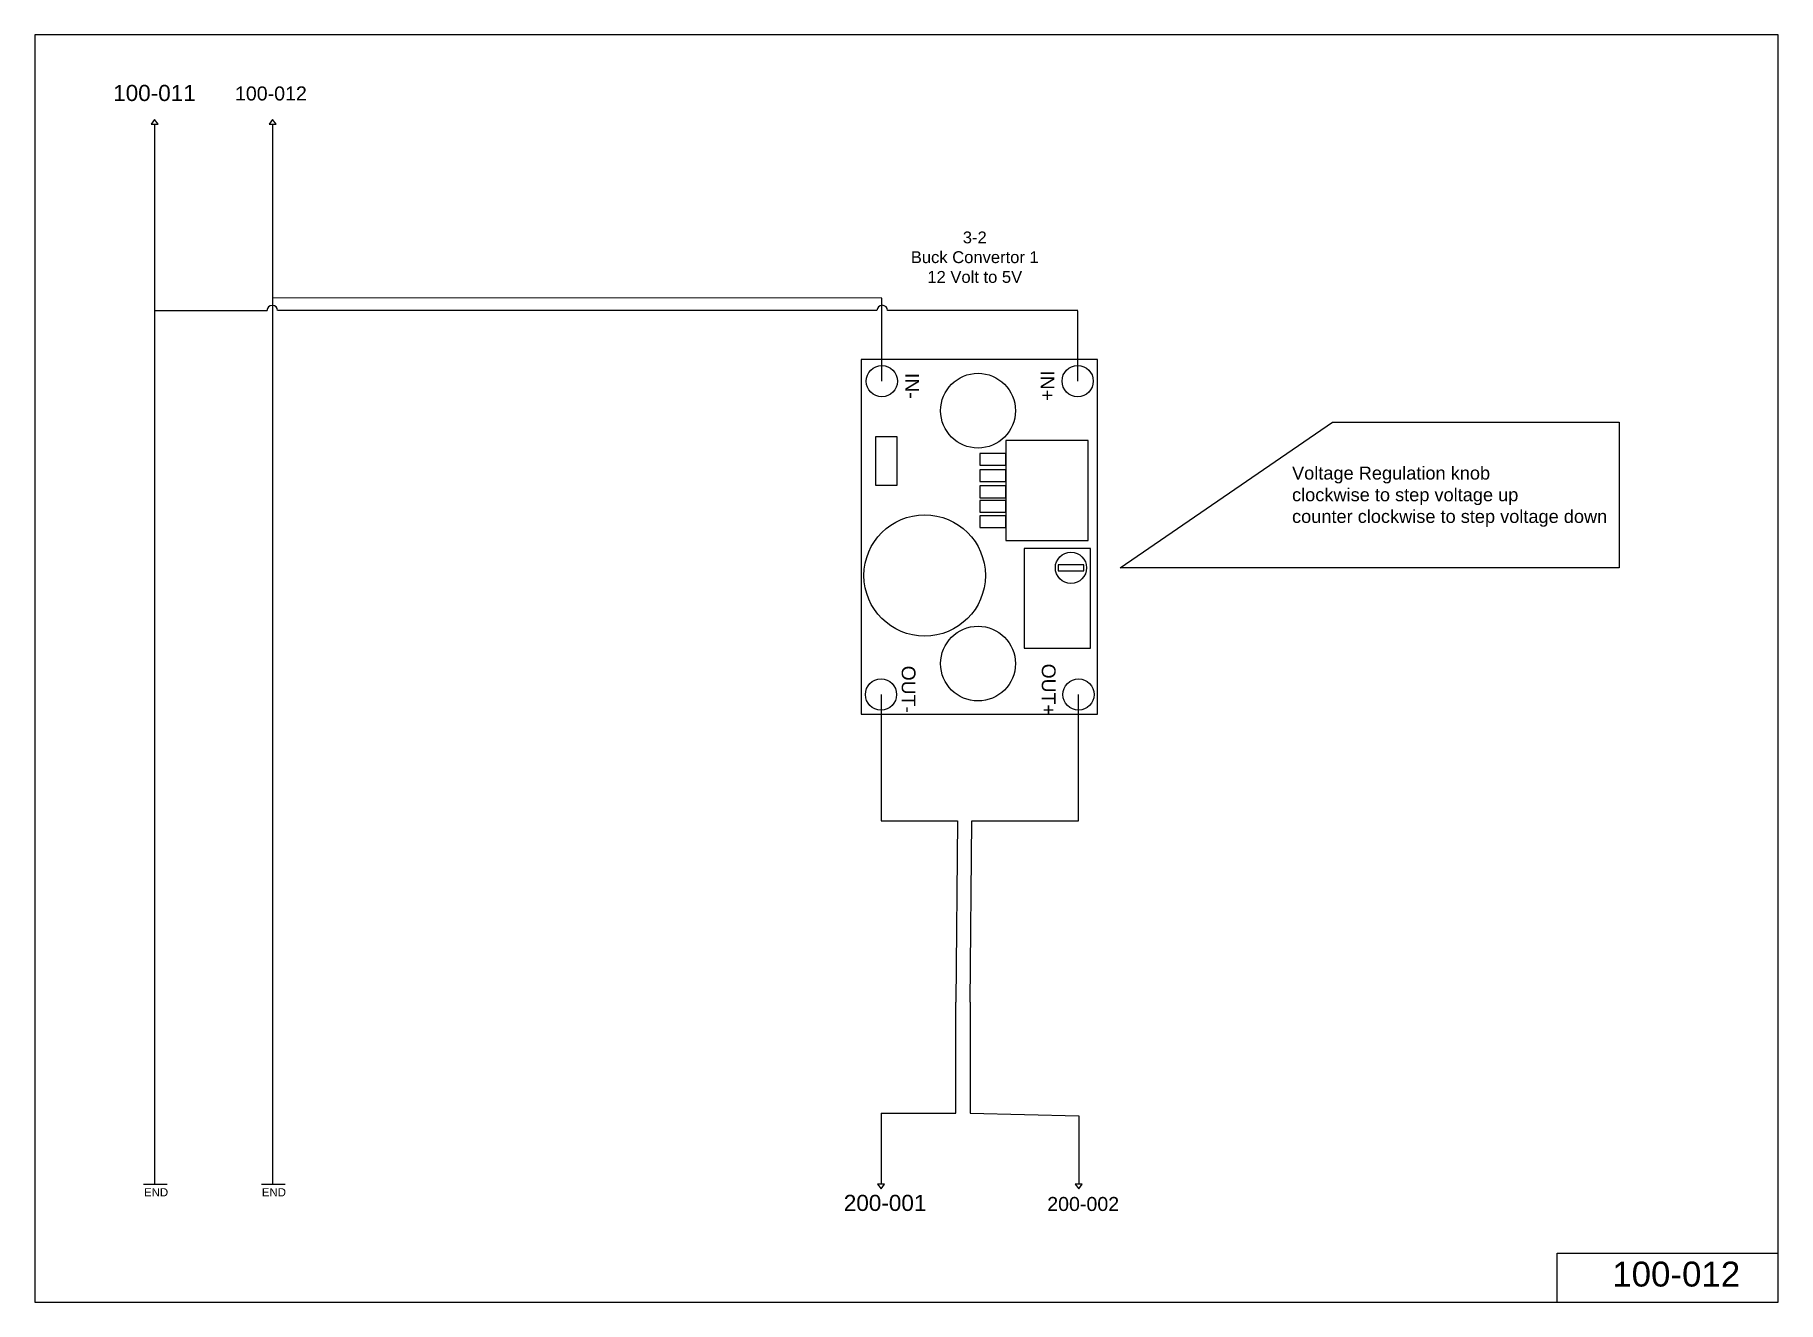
# Model space of a CAD drawing. Header units: inches. Extents: x 0 to 37, y 0 to 26.9.
import ezdxf

# ---------------------------------------------------------------- set-up
doc = ezdxf.new("R2010")
doc.units = ezdxf.units.IN
doc.header["$MEASUREMENT"] = 0
doc.styles.get("Standard").update_dxf_attribs({"font": 'arial.ttf'})

msp = doc.modelspace()

# ---------------------------------------------------------------- linework, layer by layer
for p, q in [((2.551, 24.965), (2.551, 2.484)), ((5.053, 24.965), (5.053, 2.484)), ((17.969, 21.276), (5.053, 21.279)), ((17.969, 19.513), (17.969, 21.276)), ((4.934, 21.009), (2.551, 21.009)), ((17.865, 21.01), (5.16, 21.01)), ((22.12, 21.014), (18.09, 21.012)), ((22.12, 19.517), (22.12, 21.006)), ((23.023, 15.557), (27.523, 18.648)), ((27.523, 18.648), (33.598, 18.648)), ((33.598, 18.648), (33.598, 15.557)), ((33.598, 15.557), (23.023, 15.557)), ((17.95, 12.868), (17.95, 10.192)), ((22.138, 10.192), (22.138, 12.868)), ((17.95, 10.192), (19.574, 10.192)), ((19.574, 10.192), (19.534, 6.341)), ((19.838, 6.341), (19.878, 10.192)), ((19.878, 10.192), (22.138, 10.192)), ((19.534, 3.987), (19.534, 6.341)), ((19.838, 6.341), (19.838, 3.987)), ((17.95, 3.987), (17.95, 2.485)), ((17.95, 3.987), (19.534, 3.987)), ((19.838, 3.987), (22.142, 3.935)), ((22.142, 3.935), (22.142, 2.485)), ((17.95, 3.256), (17.95, 2.485)), ((22.142, 3.302), (22.142, 2.485)), ((2.316, 2.485), (2.819, 2.485)), ((4.814, 2.485), (5.317, 2.485))]:
    msp.add_line(p, q)
for points in [[(0.012, -0.018), (36.969, -0.018), (36.969, 26.86), (0.012, 26.86)], [(2.624, 24.965), (2.551, 25.064), (2.477, 24.965)], [(5.126, 24.967), (5.052, 25.066), (4.979, 24.967)], [(22.538, 12.453), (22.538, 19.973), (17.53, 19.973), (17.53, 12.453)], [(18.295, 17.31), (18.295, 18.331), (17.834, 18.331), (17.834, 17.31)], [(22.345, 16.139), (22.345, 18.255), (20.597, 18.255), (20.597, 16.139)], [(20.598, 17.979), (20.048, 17.979), (20.048, 17.731), (20.598, 17.731)], [(20.597, 17.635), (20.048, 17.635), (20.048, 17.387), (20.597, 17.387)], [(20.597, 17.292), (20.048, 17.292), (20.048, 17.044), (20.597, 17.044)], [(20.597, 16.986), (20.048, 16.986), (20.048, 16.738), (20.597, 16.738)], [(20.597, 16.659), (20.048, 16.659), (20.048, 16.411), (20.597, 16.411)], [(22.393, 13.852), (22.393, 15.967), (20.983, 15.967), (20.983, 13.852)], [(22.252, 15.619), (21.703, 15.619), (21.703, 15.495), (22.252, 15.495)], [(17.876, 2.485), (17.95, 2.386), (18.023, 2.485)], [(22.068, 2.485), (22.142, 2.386), (22.215, 2.485)]]:
    msp.add_lwpolyline(points, close=True)
msp.add_lwpolyline([(32.282, -0.017), (32.282, 1.018), (36.965, 1.018)])
for centre, radius in [((17.969, 19.513), 0.331), ((20.007, 18.889), 0.793), ((22.12, 19.517), 0.331), ((18.876, 15.394), 1.287), ((21.977, 15.557), 0.331), ((20.007, 13.525), 0.793), ((17.95, 12.868), 0.331), ((22.138, 12.868), 0.331)]:
    msp.add_circle(centre, radius)
for centre in [(5.046, 21.01), (17.977, 21.011)]:
    msp.add_arc(centre, 0.113, 0.476, 180.476)

# ---------------------------------------------------------------- texts
at = {"attachment_point": 1}
for s, width, gutter_width, heights, insert, char_height in [('100-011', 3.49736, 1.709, [0], (1.672, 25.798), 0.3417), ('100-012', 3.04208, 1.486, [0.115], (4.254, 25.765), 0.2973), ('\\pxqc;3-2\\PBuck Convertor 1\\P12 Volt to 5V', 6.49181, 1.256, [0], (16.692, 22.689), 0.25123), ('Voltage Regulation knob\\Pclockwise to step voltage up\\Pcounter clockwise to step voltage down', 7.31061, 1.379, [0], (26.664, 17.704), 0.27584), ('END', 1.77611, 0.868, [0], (2.326, 2.399), 0.1736), ('END', 1.77611, 0.868, [0], (4.824, 2.399), 0.1736), ('200-001', 3.49736, 1.709, [0], (17.161, 2.258), 0.3417), ('200-002', 3.04208, 1.486, [0], (21.474, 2.213), 0.2973), ('100-012', 11.08379, 2.646, [0], (33.452, 0.842), 0.5292)]:
    msp.add_mtext_dynamic_manual_height_columns(s, width=width, gutter_width=gutter_width, heights=heights, dxfattribs=dict(at, insert=insert, char_height=char_height))
at = {"char_height": 0.2922, "attachment_point": 1, "rotation": 270}
for s, insert in [('IN-', (18.756, 19.687)), ('IN+', (21.627, 19.742)), ('OUT-', (18.681, 13.48)), ('OUT+', (21.651, 13.523))]:
    msp.add_mtext_dynamic_manual_height_columns(s, width=1.89037, gutter_width=1.461, heights=[0], dxfattribs=dict(at, insert=insert))

doc.saveas('drawing.dxf')
